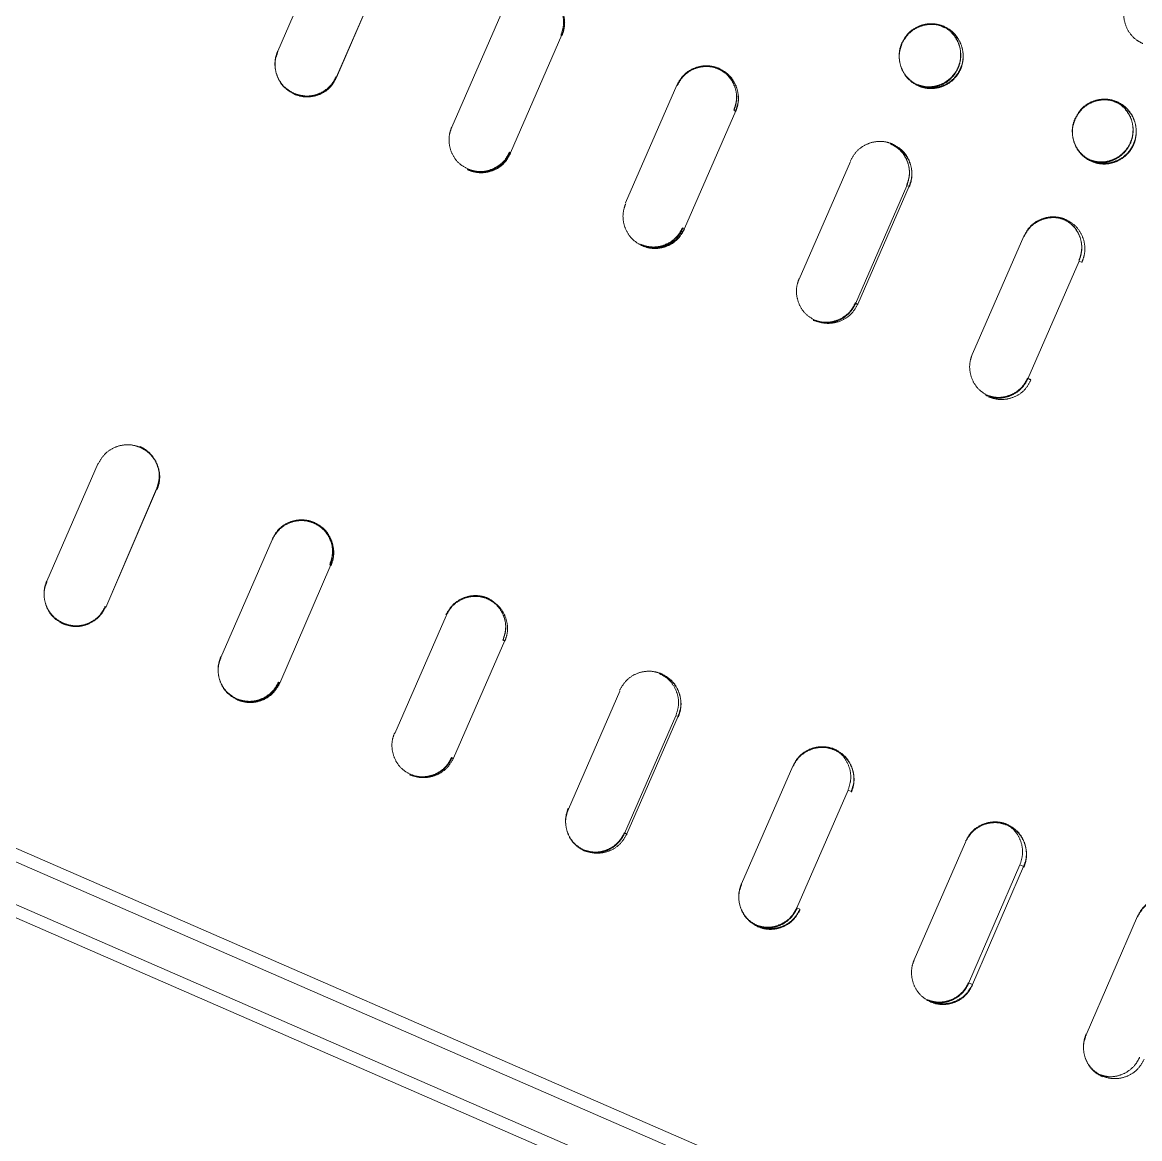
# Model space of a CAD drawing. Header units: millimetres. Extents: x -71377 to 516042, y -145869 to 441446.
# Drawn here: x 176932.5 to 177106.5, y 171258.5 to 171432.3 of the extents above; entities that cross this region are included whole.
import ezdxf

# ---------------------------------------------------------------- set-up
doc = ezdxf.new("R2010")
doc.units = ezdxf.units.MM
doc.header["$LTSCALE"] = 1000
doc.linetypes.add('IMPORT-DASHEDX2 _4_', pattern=[152.4, 101.6, -50.8])
for name, color, linetype, lineweight in [('05', 5, 'IMPORT-DASHEDX2 _4_', 5), ('06', 6, 'Continuous', 5), ('조경라인_dwg', 8, 'Continuous', 5)]:
    doc.layers.add(name, color=color, linetype=linetype, lineweight=lineweight)

# ---------------------------------------------------------------- blocks, each defined once
blk = doc.blocks.new('조경라인_dwg-6847807-지반층 배치도')
at = {"layer": '05'}
for p, q in [((176972.27, 171427.83), (176980.26, 171446.16)), ((176999.37, 171416.02), (177007.36, 171434.35)), ((177026.44, 171404.22), (177034.43, 171422.55)), ((177053.49, 171392.32), (177061.48, 171410.66)), ((177080.44, 171380.69), (177088.43, 171399.02)), ((176936.31, 171345.32), (176944.3, 171363.66)), ((176963.43, 171333.4), (176971.42, 171351.73)), ((176990.5, 171321.6), (176998.49, 171339.93)), ((177017.53, 171309.82), (177025.52, 171328.15)), ((177044.48, 171298.18), (177052.47, 171316.52)), ((177071.38, 171286.35), (177079.37, 171304.68)), ((177098.16, 171274.68), (177106.14, 171293.12))]:
    blk.add_line(p, q, dxfattribs=at)
at = {"layer": '05', "flags": 128}
for points in [[(176981.37, 171423.86), (176981.43, 171423.83), (176989.42, 171442.17), (176989.36, 171442.19), (176981.45, 171423.72)], [(177016.36, 171430.32), (177016.52, 171430.36), (177008.53, 171412.03), (177008.36, 171412.1), (177008.54, 171411.91)], [(177043.32, 171418.57), (177043.58, 171418.57), (177035.59, 171400.23), (177035.31, 171400.35)], [(176648.8, 171418.16), (177347.51, 171113.64), (177347.34, 171113.29), (177347.15, 171112.97), (177346.94, 171112.68), (177346.72, 171112.45), (177346.48, 171112.39), (177346.29, 171112.16), (177346.1, 171112.12), (177345.93, 171112.15)], [(176670.2, 171417.56), (177333.29, 171128.67), (177333.43, 171128.57), (177333.52, 171128.41), (177333.31, 171128.56), (177333.54, 171128.29), (177333.59, 171128.07), (177333.61, 171127.79), (177333.58, 171127.47)], [(177346.27, 171112.27), (177346.08, 171112.23), (177345.92, 171112.26), (176648.44, 171416.24)], [(177333.39, 171126.88), (177333.25, 171126.51), (176668.96, 171416.03)], [(177062.61, 171388.35), (177062.21, 171388.63), (177062.6, 171388.46), (177070.59, 171406.8), (177070.22, 171406.85), (177062.23, 171388.51)], [(177097.54, 171394.94), (177097.05, 171395.15), (177089.06, 171376.82)], [(177089.55, 171376.6), (177089.05, 171376.93), (177089.54, 171376.72)], [(176945.49, 171341.21), (176953.41, 171359.69), (176953.47, 171359.66), (176953.42, 171359.57), (176945.49, 171341.21), (176945.41, 171341.36), (176945.48, 171341.33)], [(176972.4, 171329.59), (176972.57, 171329.52), (176972.58, 171329.41), (176980.56, 171347.86), (176980.39, 171347.93), (176980.58, 171347.74)], [(177007.64, 171335.95), (177007.34, 171336.18), (177007.62, 171336.06), (176999.63, 171317.73), (176999.35, 171317.85), (176999.65, 171317.61)], [(177026.66, 171305.84), (177026.26, 171306.12), (177026.64, 171305.96), (177034.63, 171324.29), (177034.26, 171324.34), (177026.27, 171306.01)], [(177061.57, 171312.55), (177061.08, 171312.76), (177053.09, 171294.43), (177053.58, 171294.21)], [(177079.83, 171282.77), (177080.43, 171282.51), (177088.42, 171300.85), (177087.83, 171301.11), (177079.85, 171282.66)]]:
    blk.add_lwpolyline(points, dxfattribs=at)
at = {"layer": '05'}
for points, knots in [([(177016.36, 171430.32), (177016.54, 171430.86), (177016.89, 171431.93), (177016.7, 171433.65), (177015.99, 171435.19), (177014.94, 171436.3), (177014.11, 171436.73), (177013.78, 171436.9)], [0, 0, 0, 0, 0.214695, 0.429387, 0.64408, 0.858774, 1, 1, 1, 1]), ([(177013.93, 171436.94), (177014.43, 171436.66), (177015.41, 171436.11), (177016.44, 171434.73), (177016.97, 171433.11), (177016.96, 171431.58), (177016.64, 171430.71), (177016.52, 171430.36)], [0, 0, 0, 0, 0.214692, 0.429384, 0.644077, 0.858772, 1, 1, 1, 1]), ([(177013.95, 171436.83), (177014.44, 171436.55), (177015.43, 171436), (177016.46, 171434.61), (177016.99, 171433), (177016.97, 171431.47), (177016.66, 171430.59), (177016.53, 171430.25)], [0, 0, 0, 0, 0.214692, 0.429384, 0.644077, 0.858772, 1, 1, 1, 1]), ([(177104.42, 171435.57), (177104.25, 171435.04), (177103.9, 171433.96), (177104.09, 171432.25), (177104.79, 171430.71), (177105.83, 171429.6), (177106.65, 171429.18), (177106.98, 171429.01)], [0, 0, 0, 0, 0.214692, 0.429386, 0.644079, 0.858774, 1, 1, 1, 1]), ([(177069.45, 171429.11), (177069.73, 171429.6), (177070.28, 171430.59), (177071.66, 171431.62), (177073.27, 171432.15), (177074.98, 171432.12), (177076.58, 171431.52), (177077.88, 171430.43), (177078.75, 171428.96), (177079.09, 171427.29), (177078.91, 171425.98), (177078.65, 171425.29), (177078.58, 171425.13)], [0, 0, 0, 0, 0.0536881, 0.1073771, 0.1610654, 0.2147545, 0.268443, 0.3221312, 0.3758196, 0.4295083, 0.4831968, 0.5, 0.5, 0.5, 0.5]), ([(177069.47, 171428.99), (177069.74, 171429.49), (177070.29, 171430.47), (177071.68, 171431.5), (177073.29, 171432.04), (177075, 171432.01), (177076.59, 171431.41), (177077.9, 171430.31), (177078.77, 171428.85), (177079.11, 171427.17), (177078.92, 171425.87), (177078.66, 171425.17), (177078.59, 171425.01)], [0, 0, 0, 0, 0.0536881, 0.1073771, 0.1610654, 0.2147545, 0.268443, 0.3221312, 0.3758196, 0.4295083, 0.4831968, 0.5, 0.5, 0.5, 0.5]), ([(177075.61, 171431.81), (177075.79, 171431.75), (177076.5, 171431.51), (177077.49, 171430.57), (177078.37, 171429.14), (177078.7, 171427.45), (177078.47, 171425.76), (177077.69, 171424.24), (177076.45, 171423.06), (177074.9, 171422.36), (177073.2, 171422.19), (177072.15, 171422.54), (177071.64, 171422.71)], [0, 0, 0, 0, 0.036868, 0.144259, 0.251651, 0.359044, 0.466435, 0.573828, 0.68122, 0.788611, 0.896004, 1, 1, 1, 1]), ([(177075.62, 171431.69), (177075.81, 171431.63), (177076.52, 171431.4), (177077.51, 171430.46), (177078.39, 171429.02), (177078.72, 171427.34), (177078.49, 171425.65), (177077.71, 171424.12), (177076.47, 171422.94), (177074.91, 171422.25), (177073.22, 171422.07), (177072.17, 171422.42), (177071.65, 171422.6)], [0, 0, 0, 0, 0.036868, 0.144259, 0.251651, 0.359044, 0.466435, 0.573828, 0.68122, 0.788611, 0.896004, 1, 1, 1, 1]), ([(177078.58, 171425.13), (177078.42, 171424.77), (177077.94, 171423.95), (177076.83, 171422.89), (177075.28, 171422.19), (177073.58, 171422.04), (177071.93, 171422.47), (177070.51, 171423.42), (177069.49, 171424.79), (177068.99, 171426.41), (177069.02, 171427.92), (177069.33, 171428.78), (177069.45, 171429.11)], [0.5, 0.5, 0.5, 0.5, 0.5368856, 0.5905739, 0.6442619, 0.697951, 0.75164, 0.8053281, 0.8590164, 0.9127045, 0.9663941, 1, 1, 1, 1]), ([(177078.59, 171425.01), (177078.44, 171424.66), (177077.96, 171423.83), (177076.85, 171422.78), (177075.29, 171422.08), (177073.6, 171421.93), (177071.95, 171422.35), (177070.53, 171423.3), (177069.51, 171424.67), (177069.01, 171426.3), (177069.04, 171427.8), (177069.35, 171428.66), (177069.47, 171428.99)], [0.5, 0.5, 0.5, 0.5, 0.5368856, 0.5905739, 0.6442619, 0.697951, 0.75164, 0.8053281, 0.8590164, 0.9127045, 0.9663941, 1, 1, 1, 1]), ([(176974.85, 171421.25), (176974.36, 171421.52), (176973.37, 171422.07), (176972.34, 171423.46), (176971.81, 171425.08), (176971.83, 171426.61), (176972.14, 171427.48), (176972.27, 171427.83)], [0, 0, 0, 0, 0.214693, 0.429383, 0.644078, 0.858772, 1, 1, 1, 1]), ([(176974.87, 171421.13), (176974.38, 171421.41), (176973.39, 171421.96), (176972.36, 171423.35), (176971.83, 171424.96), (176971.84, 171426.49), (176972.16, 171427.37), (176972.28, 171427.71)], [0, 0, 0, 0, 0.214693, 0.429383, 0.644078, 0.858772, 1, 1, 1, 1]), ([(177034.43, 171422.55), (177034.71, 171423.05), (177035.26, 171424.03), (177036.64, 171425.06), (177038.26, 171425.59), (177039.78, 171425.58), (177040.66, 171425.27), (177041, 171425.14)], [0, 0, 0, 0, 0.214695, 0.429386, 0.64408, 0.858774, 1, 1, 1, 1]), ([(177034.45, 171422.44), (177034.72, 171422.93), (177035.27, 171423.92), (177036.66, 171424.95), (177038.27, 171425.48), (177039.8, 171425.47), (177040.67, 171425.15), (177041.02, 171425.03)], [0, 0, 0, 0, 0.214695, 0.429386, 0.64408, 0.858774, 1, 1, 1, 1]), ([(176974.79, 171421.27), (176975.33, 171421.1), (176976.4, 171420.75), (176978.12, 171420.94), (176979.67, 171421.66), (176980.78, 171422.7), (176981.2, 171423.53), (176981.37, 171423.86)], [0, 0, 0, 0, 0.214693, 0.429384, 0.644078, 0.858772, 1, 1, 1, 1]), ([(176974.81, 171421.16), (176975.35, 171420.99), (176976.42, 171420.64), (176978.14, 171420.83), (176979.68, 171421.54), (176980.79, 171422.59), (176981.22, 171423.42), (176981.39, 171423.75)], [0, 0, 0, 0, 0.214693, 0.429384, 0.644078, 0.858772, 1, 1, 1, 1]), ([(176981.45, 171423.72), (176981.17, 171423.23), (176980.62, 171422.24), (176979.24, 171421.21), (176977.62, 171420.68), (176976.09, 171420.69), (176975.22, 171421.01), (176974.87, 171421.13)], [0, 0, 0, 0, 0.214691, 0.429386, 0.644077, 0.858771, 1, 1, 1, 1]), ([(177043.3, 171418.69), (177043.48, 171419.22), (177043.82, 171420.3), (177043.63, 171422.02), (177042.93, 171423.56), (177041.88, 171424.67), (177041.05, 171425.09), (177040.73, 171425.26)], [0, 0, 0, 0, 0.214694, 0.429386, 0.64408, 0.858772, 1, 1, 1, 1]), ([(177043.32, 171418.57), (177043.49, 171419.11), (177043.84, 171420.18), (177043.65, 171421.9), (177042.94, 171423.44), (177041.9, 171424.55), (177041.07, 171424.98), (177040.74, 171425.15)], [0, 0, 0, 0, 0.214694, 0.429386, 0.64408, 0.858772, 1, 1, 1, 1]), ([(177041, 171425.14), (177041.49, 171424.87), (177042.48, 171424.32), (177043.5, 171422.93), (177044.03, 171421.32), (177044.02, 171419.79), (177043.7, 171418.91), (177043.58, 171418.57)], [0, 0, 0, 0, 0.214691, 0.429385, 0.644077, 0.858772, 1, 1, 1, 1]), ([(177041.02, 171425.03), (177041.51, 171424.75), (177042.5, 171424.2), (177043.52, 171422.82), (177044.05, 171421.2), (177044.03, 171419.68), (177043.72, 171418.8), (177043.59, 171418.45)], [0, 0, 0, 0, 0.214691, 0.429385, 0.644077, 0.858772, 1, 1, 1, 1]), ([(177096.42, 171417.35), (177096.69, 171417.85), (177097.24, 171418.84), (177098.62, 171419.87), (177100.23, 171420.4), (177101.94, 171420.37), (177103.53, 171419.78), (177104.83, 171418.68), (177105.7, 171417.22), (177106.03, 171415.55), (177105.85, 171414.24), (177105.59, 171413.55), (177105.52, 171413.39)], [0, 0, 0, 0, 0.0536882, 0.1073772, 0.1610656, 0.2147547, 0.2684431, 0.3221316, 0.3758198, 0.4295084, 0.4831969, 0.5, 0.5, 0.5, 0.5]), ([(177096.43, 171417.24), (177096.71, 171417.73), (177097.26, 171418.72), (177098.64, 171419.75), (177100.25, 171420.29), (177101.95, 171420.26), (177103.54, 171419.66), (177104.85, 171418.57), (177105.71, 171417.1), (177106.05, 171415.43), (177105.87, 171414.13), (177105.61, 171413.43), (177105.53, 171413.27)], [0, 0, 0, 0, 0.0536882, 0.1073772, 0.1610656, 0.2147547, 0.2684431, 0.3221316, 0.3758198, 0.4295084, 0.4831969, 0.5, 0.5, 0.5, 0.5]), ([(177102.45, 171420.11), (177102.63, 171420.05), (177103.35, 171419.81), (177104.33, 171418.88), (177105.21, 171417.44), (177105.54, 171415.76), (177105.3, 171414.07), (177104.52, 171412.54), (177103.28, 171411.36), (177101.74, 171410.67), (177100.04, 171410.49), (177099, 171410.84), (177098.48, 171411.01)], [0, 0, 0, 0, 0.036868, 0.144259, 0.251651, 0.359043, 0.466436, 0.573828, 0.68122, 0.788611, 0.896004, 1, 1, 1, 1]), ([(177102.47, 171419.99), (177102.65, 171419.93), (177103.36, 171419.7), (177104.35, 171418.76), (177105.23, 171417.32), (177105.56, 171415.64), (177105.32, 171413.95), (177104.54, 171412.43), (177103.3, 171411.25), (177101.75, 171410.55), (177100.06, 171410.37), (177099.01, 171410.72), (177098.5, 171410.9)], [0, 0, 0, 0, 0.036868, 0.144259, 0.251651, 0.359043, 0.466436, 0.573828, 0.68122, 0.788611, 0.896004, 1, 1, 1, 1]), ([(177105.52, 171413.39), (177105.36, 171413.03), (177104.88, 171412.21), (177103.78, 171411.15), (177102.22, 171410.45), (177100.53, 171410.3), (177098.88, 171410.72), (177097.47, 171411.67), (177096.46, 171413.04), (177095.95, 171414.66), (177095.98, 171416.17), (177096.3, 171417.02), (177096.42, 171417.35)], [0.5, 0.5, 0.5, 0.5, 0.5368857, 0.5905739, 0.6442622, 0.6979512, 0.7516397, 0.8053281, 0.8590166, 0.9127045, 0.966394, 1, 1, 1, 1]), ([(177105.53, 171413.27), (177105.38, 171412.92), (177104.9, 171412.09), (177103.79, 171411.04), (177102.24, 171410.33), (177100.55, 171410.18), (177098.9, 171410.61), (177097.49, 171411.55), (177096.47, 171412.92), (177095.97, 171414.55), (177096, 171416.05), (177096.31, 171416.91), (177096.43, 171417.24)], [0.5, 0.5, 0.5, 0.5, 0.5368857, 0.5905739, 0.6442622, 0.6979512, 0.7516397, 0.8053281, 0.8590166, 0.9127045, 0.966394, 1, 1, 1, 1]), ([(177001.95, 171409.44), (177001.46, 171409.71), (177000.47, 171410.26), (176999.44, 171411.65), (176998.91, 171413.27), (176998.93, 171414.79), (176999.24, 171415.67), (176999.37, 171416.02)], [0, 0, 0, 0, 0.214692, 0.429384, 0.644077, 0.858772, 1, 1, 1, 1]), ([(177061.46, 171410.77), (177061.73, 171411.27), (177062.29, 171412.25), (177063.67, 171413.28), (177065.28, 171413.82), (177066.8, 171413.81), (177067.68, 171413.49), (177068.02, 171413.37)], [0, 0, 0, 0, 0.214695, 0.429385, 0.64408, 0.858773, 1, 1, 1, 1]), ([(177070.2, 171406.96), (177070.38, 171407.5), (177070.73, 171408.57), (177070.54, 171410.29), (177069.83, 171411.83), (177068.79, 171412.94), (177067.97, 171413.37), (177067.64, 171413.53)], [0, 0, 0, 0, 0.214695, 0.429386, 0.64408, 0.858773, 1, 1, 1, 1]), ([(177070.22, 171406.85), (177070.39, 171407.38), (177070.74, 171408.46), (177070.55, 171410.18), (177069.85, 171411.72), (177068.81, 171412.83), (177067.98, 171413.25), (177067.66, 171413.42)], [0, 0, 0, 0, 0.214695, 0.429386, 0.64408, 0.858773, 1, 1, 1, 1]), ([(177068.02, 171413.37), (177068.51, 171413.09), (177069.5, 171412.54), (177070.52, 171411.16), (177071.04, 171409.55), (177071.03, 171408.02), (177070.71, 171407.14), (177070.59, 171406.8)], [0, 0, 0, 0, 0.214693, 0.429384, 0.644077, 0.858772, 1, 1, 1, 1]), ([(177068.04, 171413.25), (177068.53, 171412.98), (177069.51, 171412.43), (177070.53, 171411.04), (177071.06, 171409.43), (177071.04, 171407.9), (177070.73, 171407.03), (177070.6, 171406.68)], [0, 0, 0, 0, 0.214693, 0.429384, 0.644077, 0.858772, 1, 1, 1, 1]), ([(177001.78, 171409.51), (177002.32, 171409.34), (177003.39, 171408.99), (177005.11, 171409.18), (177006.65, 171409.89), (177007.76, 171410.94), (177008.19, 171411.77), (177008.36, 171412.1)], [0, 0, 0, 0, 0.214691, 0.429384, 0.644077, 0.858772, 1, 1, 1, 1]), ([(177001.8, 171409.4), (177002.33, 171409.22), (177003.41, 171408.88), (177005.12, 171409.07), (177006.67, 171409.78), (177007.78, 171410.83), (177008.2, 171411.66), (177008.37, 171411.98)], [0, 0, 0, 0, 0.214691, 0.429384, 0.644077, 0.858772, 1, 1, 1, 1]), ([(177008.53, 171412.03), (177008.25, 171411.53), (177007.7, 171410.55), (177006.31, 171409.52), (177004.7, 171408.99), (177003.17, 171409), (177002.3, 171409.31), (177001.95, 171409.44)], [0, 0, 0, 0, 0.214691, 0.429386, 0.644079, 0.858774, 1, 1, 1, 1]), ([(177008.54, 171411.91), (177008.27, 171411.42), (177007.72, 171410.43), (177006.33, 171409.4), (177004.72, 171408.87), (177003.19, 171408.88), (177002.31, 171409.2), (177001.97, 171409.32)], [0, 0, 0, 0, 0.214691, 0.429386, 0.644079, 0.858774, 1, 1, 1, 1]), ([(177029.03, 171397.53), (177028.54, 171397.8), (177027.56, 171398.35), (177026.53, 171399.74), (177026, 171401.35), (177026.02, 171402.88), (177026.33, 171403.76), (177026.46, 171404.1)], [0, 0, 0, 0, 0.214693, 0.429385, 0.644077, 0.858772, 1, 1, 1, 1]), ([(177088.43, 171399.02), (177088.7, 171399.51), (177089.25, 171400.5), (177090.63, 171401.53), (177092.24, 171402.07), (177093.76, 171402.06), (177094.63, 171401.74), (177094.98, 171401.62)], [0, 0, 0, 0, 0.214695, 0.429386, 0.64408, 0.858774, 1, 1, 1, 1]), ([(177088.44, 171398.91), (177088.72, 171399.4), (177089.27, 171400.39), (177090.65, 171401.42), (177092.26, 171401.95), (177093.78, 171401.94), (177094.65, 171401.63), (177094.99, 171401.51)], [0, 0, 0, 0, 0.214695, 0.429386, 0.64408, 0.858774, 1, 1, 1, 1]), ([(177097.04, 171395.27), (177097.21, 171395.8), (177097.56, 171396.88), (177097.37, 171398.59), (177096.67, 171400.13), (177095.63, 171401.24), (177094.81, 171401.67), (177094.48, 171401.83)], [0, 0, 0, 0, 0.214695, 0.429386, 0.644081, 0.858773, 1, 1, 1, 1]), ([(177097.05, 171395.15), (177097.23, 171395.69), (177097.58, 171396.76), (177097.39, 171398.48), (177096.69, 171400.02), (177095.65, 171401.13), (177094.83, 171401.55), (177094.5, 171401.72)], [0, 0, 0, 0, 0.214695, 0.429386, 0.644081, 0.858773, 1, 1, 1, 1]), ([(177094.98, 171401.62), (177095.47, 171401.35), (177096.44, 171400.8), (177097.46, 171399.41), (177097.99, 171397.8), (177097.97, 171396.28), (177097.65, 171395.4), (177097.53, 171395.05)], [0, 0, 0, 0, 0.214692, 0.429385, 0.644078, 0.858772, 1, 1, 1, 1]), ([(177028.74, 171397.76), (177029.28, 171397.59), (177030.35, 171397.24), (177032.06, 171397.43), (177033.6, 171398.15), (177034.71, 171399.2), (177035.14, 171400.02), (177035.31, 171400.35)], [0, 0, 0, 0, 0.214692, 0.429384, 0.644077, 0.858772, 1, 1, 1, 1]), ([(177028.76, 171397.65), (177029.29, 171397.47), (177030.37, 171397.13), (177032.08, 171397.32), (177033.62, 171398.03), (177034.73, 171399.08), (177035.16, 171399.91), (177035.33, 171400.24)], [0, 0, 0, 0, 0.214692, 0.429384, 0.644077, 0.858772, 1, 1, 1, 1]), ([(177035.59, 171400.23), (177035.31, 171399.74), (177034.76, 171398.75), (177033.37, 171397.72), (177031.76, 171397.19), (177030.24, 171397.2), (177029.36, 171397.52), (177029.02, 171397.64)], [0, 0, 0, 0, 0.214692, 0.429386, 0.644078, 0.858774, 1, 1, 1, 1]), ([(177035.6, 171400.12), (177035.33, 171399.62), (177034.78, 171398.64), (177033.39, 171397.61), (177031.78, 171397.08), (177030.25, 171397.09), (177029.38, 171397.4), (177029.03, 171397.53)], [0, 0, 0, 0, 0.214692, 0.429386, 0.644078, 0.858774, 1, 1, 1, 1]), ([(177056.04, 171385.87), (177055.55, 171386.14), (177054.56, 171386.69), (177053.54, 171388.08), (177053.01, 171389.69), (177053.03, 171391.22), (177053.34, 171392.09), (177053.47, 171392.44)], [0, 0, 0, 0, 0.214692, 0.429384, 0.644077, 0.858772, 1, 1, 1, 1]), ([(177055.65, 171386.03), (177056.19, 171385.86), (177057.26, 171385.51), (177058.97, 171385.71), (177060.51, 171386.42), (177061.62, 171387.47), (177062.04, 171388.3), (177062.21, 171388.63)], [0, 0, 0, 0, 0.214692, 0.429384, 0.644077, 0.858772, 1, 1, 1, 1]), ([(177055.67, 171385.92), (177056.2, 171385.75), (177057.27, 171385.4), (177058.99, 171385.59), (177060.52, 171386.31), (177061.63, 171387.36), (177062.06, 171388.18), (177062.23, 171388.51)], [0, 0, 0, 0, 0.214692, 0.429384, 0.644077, 0.858772, 1, 1, 1, 1]), ([(177062.6, 171388.46), (177062.32, 171387.97), (177061.77, 171386.98), (177060.39, 171385.95), (177058.78, 171385.42), (177057.25, 171385.43), (177056.38, 171385.74), (177056.04, 171385.87)], [0, 0, 0, 0, 0.214691, 0.429387, 0.644078, 0.858774, 1, 1, 1, 1]), ([(177082.99, 171374.12), (177082.5, 171374.39), (177081.52, 171374.94), (177080.5, 171376.32), (177079.98, 171377.94), (177079.99, 171379.46), (177080.31, 171380.34), (177080.44, 171380.69)], [0, 0, 0, 0, 0.214691, 0.429383, 0.644077, 0.858772, 1, 1, 1, 1]), ([(177082.5, 171374.33), (177083.03, 171374.16), (177084.1, 171373.82), (177085.81, 171374.01), (177087.34, 171374.73), (177088.45, 171375.78), (177088.88, 171376.61), (177089.05, 171376.93)], [0, 0, 0, 0, 0.214692, 0.429384, 0.644077, 0.858772, 1, 1, 1, 1]), ([(177082.52, 171374.22), (177083.05, 171374.05), (177084.12, 171373.7), (177085.82, 171373.9), (177087.36, 171374.61), (177088.47, 171375.66), (177088.89, 171376.49), (177089.06, 171376.82)], [0, 0, 0, 0, 0.214692, 0.429384, 0.644077, 0.858772, 1, 1, 1, 1]), ([(177089.55, 171376.6), (177089.28, 171376.11), (177088.73, 171375.12), (177087.35, 171374.09), (177085.74, 171373.56), (177084.22, 171373.57), (177083.35, 171373.88), (177083.01, 171374)], [0, 0, 0, 0, 0.214692, 0.429386, 0.644077, 0.858773, 1, 1, 1, 1]), ([(176944.32, 171363.54), (176944.59, 171364.04), (176945.14, 171365.02), (176946.53, 171366.05), (176948.15, 171366.58), (176949.67, 171366.57), (176950.55, 171366.25), (176950.9, 171366.13)], [0, 0, 0, 0, 0.214696, 0.429386, 0.64408, 0.858773, 1, 1, 1, 1]), ([(176953.41, 171359.69), (176953.58, 171360.23), (176953.93, 171361.3), (176953.74, 171363.02), (176953.02, 171364.56), (176951.98, 171365.67), (176951.15, 171366.1), (176950.82, 171366.27)], [0, 0, 0, 0, 0.214695, 0.429388, 0.64408, 0.858775, 1, 1, 1, 1]), ([(176953.42, 171359.57), (176953.6, 171360.11), (176953.94, 171361.19), (176953.75, 171362.91), (176953.04, 171364.45), (176951.99, 171365.56), (176951.17, 171365.99), (176950.84, 171366.16)], [0, 0, 0, 0, 0.214695, 0.429388, 0.64408, 0.858775, 1, 1, 1, 1]), ([(176950.9, 171366.13), (176951.39, 171365.85), (176952.38, 171365.3), (176953.41, 171363.92), (176953.94, 171362.3), (176953.92, 171360.77), (176953.61, 171359.9), (176953.48, 171359.55)], [0, 0, 0, 0, 0.214692, 0.429382, 0.644075, 0.858772, 1, 1, 1, 1]), ([(176971.4, 171351.85), (176971.67, 171352.34), (176972.22, 171353.33), (176973.61, 171354.36), (176975.23, 171354.89), (176976.75, 171354.87), (176977.63, 171354.56), (176977.98, 171354.44)], [0, 0, 0, 0, 0.214695, 0.429386, 0.644079, 0.858774, 1, 1, 1, 1]), ([(176971.42, 171351.73), (176971.69, 171352.23), (176972.24, 171353.21), (176973.63, 171354.24), (176975.24, 171354.77), (176976.77, 171354.76), (176977.65, 171354.45), (176977.99, 171354.32)], [0, 0, 0, 0, 0.214695, 0.429386, 0.644079, 0.858774, 1, 1, 1, 1]), ([(176980.39, 171347.93), (176980.56, 171348.47), (176980.91, 171349.54), (176980.72, 171351.26), (176980.01, 171352.8), (176978.96, 171353.91), (176978.14, 171354.34), (176977.81, 171354.51)], [0, 0, 0, 0, 0.214695, 0.429387, 0.644079, 0.858774, 1, 1, 1, 1]), ([(176980.41, 171347.81), (176980.58, 171348.35), (176980.93, 171349.43), (176980.74, 171351.14), (176980.03, 171352.69), (176978.98, 171353.8), (176978.15, 171354.22), (176977.83, 171354.39)], [0, 0, 0, 0, 0.214695, 0.429387, 0.644079, 0.858774, 1, 1, 1, 1]), ([(176977.98, 171354.44), (176978.47, 171354.16), (176979.46, 171353.61), (176980.48, 171352.22), (176981.01, 171350.61), (176981, 171349.08), (176980.68, 171348.2), (176980.56, 171347.86)], [0, 0, 0, 0, 0.21469, 0.429382, 0.644074, 0.858772, 1, 1, 1, 1]), ([(176977.99, 171354.32), (176978.49, 171354.05), (176979.47, 171353.5), (176980.5, 171352.11), (176981.03, 171350.49), (176981.02, 171348.96), (176980.7, 171348.09), (176980.58, 171347.74)], [0, 0, 0, 0, 0.21469, 0.429382, 0.644074, 0.858772, 1, 1, 1, 1]), ([(176938.89, 171338.74), (176938.4, 171339.02), (176937.42, 171339.57), (176936.39, 171340.96), (176935.86, 171342.57), (176935.87, 171344.1), (176936.18, 171344.98), (176936.31, 171345.32)], [0, 0, 0, 0, 0.214694, 0.429385, 0.644081, 0.858771, 1, 1, 1, 1]), ([(176938.91, 171338.63), (176938.42, 171338.9), (176937.43, 171339.45), (176936.4, 171340.84), (176935.87, 171342.46), (176935.89, 171343.99), (176936.2, 171344.86), (176936.33, 171345.21)], [0, 0, 0, 0, 0.214694, 0.429385, 0.644081, 0.858771, 1, 1, 1, 1]), ([(176998.47, 171340.05), (176998.75, 171340.54), (176999.3, 171341.53), (177000.69, 171342.56), (177002.3, 171343.09), (177003.82, 171343.08), (177004.7, 171342.76), (177005.04, 171342.64)], [0, 0, 0, 0, 0.214695, 0.429386, 0.644078, 0.858774, 1, 1, 1, 1]), ([(176998.49, 171339.93), (176998.76, 171340.43), (176999.32, 171341.41), (177000.7, 171342.44), (177002.31, 171342.97), (177003.84, 171342.96), (177004.71, 171342.65), (177005.06, 171342.52)], [0, 0, 0, 0, 0.214695, 0.429386, 0.644078, 0.858774, 1, 1, 1, 1]), ([(177007.34, 171336.18), (177007.52, 171336.72), (177007.87, 171337.79), (177007.68, 171339.51), (177006.97, 171341.05), (177005.92, 171342.16), (177005.1, 171342.59), (177004.77, 171342.76)], [0, 0, 0, 0, 0.214695, 0.429387, 0.644078, 0.858772, 1, 1, 1, 1]), ([(177007.36, 171336.07), (177007.53, 171336.6), (177007.88, 171337.68), (177007.69, 171339.4), (177006.98, 171340.94), (177005.94, 171342.05), (177005.11, 171342.47), (177004.79, 171342.64)], [0, 0, 0, 0, 0.214695, 0.429387, 0.644078, 0.858772, 1, 1, 1, 1]), ([(177005.06, 171342.52), (177005.55, 171342.25), (177006.54, 171341.7), (177007.56, 171340.31), (177008.09, 171338.7), (177008.08, 171337.17), (177007.76, 171336.29), (177007.64, 171335.95)], [0, 0, 0, 0, 0.21469, 0.429383, 0.644074, 0.858772, 1, 1, 1, 1]), ([(176938.83, 171338.77), (176939.37, 171338.6), (176940.45, 171338.25), (176942.16, 171338.44), (176943.71, 171339.15), (176944.82, 171340.2), (176945.25, 171341.03), (176945.41, 171341.36)], [0, 0, 0, 0, 0.214695, 0.429386, 0.64408, 0.858771, 1, 1, 1, 1]), ([(176938.85, 171338.65), (176939.39, 171338.48), (176940.46, 171338.13), (176942.18, 171338.32), (176943.72, 171339.04), (176944.84, 171340.09), (176945.26, 171340.91), (176945.43, 171341.24)], [0, 0, 0, 0, 0.214695, 0.429386, 0.64408, 0.858771, 1, 1, 1, 1]), ([(176945.48, 171341.33), (176945.2, 171340.84), (176944.65, 171339.85), (176943.26, 171338.82), (176941.65, 171338.29), (176940.12, 171338.3), (176939.24, 171338.62), (176938.89, 171338.74)], [0, 0, 0, 0, 0.214695, 0.429386, 0.644077, 0.858771, 1, 1, 1, 1]), ([(176965.99, 171326.93), (176965.5, 171327.21), (176964.51, 171327.76), (176963.48, 171329.15), (176962.96, 171330.76), (176962.97, 171332.29), (176963.28, 171333.17), (176963.41, 171333.51)], [0, 0, 0, 0, 0.214693, 0.429386, 0.64408, 0.858771, 1, 1, 1, 1]), ([(176966.01, 171326.82), (176965.52, 171327.09), (176964.53, 171327.64), (176963.5, 171329.03), (176962.97, 171330.65), (176962.99, 171332.17), (176963.3, 171333.05), (176963.43, 171333.4)], [0, 0, 0, 0, 0.214693, 0.429386, 0.64408, 0.858771, 1, 1, 1, 1]), ([(177025.5, 171328.27), (177025.78, 171328.76), (177026.33, 171329.75), (177027.71, 171330.78), (177029.32, 171331.31), (177030.85, 171331.3), (177031.72, 171330.99), (177032.06, 171330.86)], [0, 0, 0, 0, 0.214695, 0.429386, 0.644078, 0.858773, 1, 1, 1, 1]), ([(177034.26, 171324.34), (177034.44, 171324.88), (177034.78, 171325.95), (177034.6, 171327.67), (177033.89, 171329.21), (177032.85, 171330.32), (177032.02, 171330.75), (177031.7, 171330.91)], [0, 0, 0, 0, 0.214696, 0.429387, 0.644078, 0.858774, 1, 1, 1, 1]), ([(177032.06, 171330.86), (177032.56, 171330.59), (177033.54, 171330.04), (177034.56, 171328.65), (177035.09, 171327.04), (177035.07, 171325.51), (177034.75, 171324.64), (177034.63, 171324.29)], [0, 0, 0, 0, 0.214691, 0.429382, 0.644074, 0.858772, 1, 1, 1, 1]), ([(177032.08, 171330.75), (177032.57, 171330.47), (177033.55, 171329.92), (177034.58, 171328.54), (177035.1, 171326.93), (177035.09, 171325.4), (177034.77, 171324.52), (177034.65, 171324.18)], [0, 0, 0, 0, 0.214691, 0.429382, 0.644074, 0.858772, 1, 1, 1, 1]), ([(176965.82, 171327.01), (176966.36, 171326.83), (176967.43, 171326.49), (176969.15, 171326.68), (176970.69, 171327.39), (176971.8, 171328.44), (176972.23, 171329.27), (176972.4, 171329.59)], [0, 0, 0, 0, 0.214692, 0.429386, 0.644079, 0.858771, 1, 1, 1, 1]), ([(176965.84, 171326.89), (176966.38, 171326.72), (176967.45, 171326.37), (176969.17, 171326.56), (176970.71, 171327.27), (176971.82, 171328.32), (176972.25, 171329.15), (176972.42, 171329.48)], [0, 0, 0, 0, 0.214692, 0.429386, 0.644079, 0.858771, 1, 1, 1, 1]), ([(176972.57, 171329.52), (176972.29, 171329.03), (176971.74, 171328.04), (176970.35, 171327.01), (176968.74, 171326.48), (176967.21, 171326.49), (176966.34, 171326.81), (176965.99, 171326.93)], [0, 0, 0, 0, 0.214695, 0.429386, 0.644079, 0.858774, 1, 1, 1, 1]), ([(176972.58, 171329.41), (176972.31, 171328.91), (176971.76, 171327.93), (176970.37, 171326.9), (176968.76, 171326.37), (176967.23, 171326.38), (176966.36, 171326.69), (176966.01, 171326.82)], [0, 0, 0, 0, 0.214695, 0.429386, 0.644079, 0.858774, 1, 1, 1, 1]), ([(176993.06, 171315.14), (176992.57, 171315.41), (176991.58, 171315.96), (176990.56, 171317.35), (176990.03, 171318.96), (176990.04, 171320.49), (176990.36, 171321.37), (176990.48, 171321.71)], [0, 0, 0, 0, 0.214694, 0.429387, 0.64408, 0.858771, 1, 1, 1, 1]), ([(177052.47, 171316.52), (177052.74, 171317.01), (177053.29, 171318), (177054.68, 171319.03), (177056.28, 171319.56), (177057.8, 171319.55), (177058.67, 171319.24), (177059.02, 171319.12)], [0, 0, 0, 0, 0.214695, 0.429386, 0.644079, 0.858774, 1, 1, 1, 1]), ([(177052.49, 171316.4), (177052.76, 171316.89), (177053.31, 171317.88), (177054.69, 171318.91), (177056.3, 171319.45), (177057.82, 171319.44), (177058.69, 171319.12), (177059.04, 171319)], [0, 0, 0, 0, 0.214695, 0.429386, 0.644079, 0.858774, 1, 1, 1, 1]), ([(177061.08, 171312.76), (177061.25, 171313.3), (177061.6, 171314.37), (177061.42, 171316.09), (177060.71, 171317.63), (177059.67, 171318.74), (177058.85, 171319.16), (177058.53, 171319.33)], [0, 0, 0, 0, 0.214695, 0.429386, 0.644079, 0.858773, 1, 1, 1, 1]), ([(176992.78, 171315.26), (176993.32, 171315.08), (176994.39, 171314.74), (176996.11, 171314.93), (176997.65, 171315.64), (176998.76, 171316.69), (176999.18, 171317.52), (176999.35, 171317.85)], [0, 0, 0, 0, 0.214694, 0.429386, 0.64408, 0.858772, 1, 1, 1, 1]), ([(176992.8, 171315.14), (176993.34, 171314.97), (176994.41, 171314.62), (176996.12, 171314.82), (176997.66, 171315.53), (176998.77, 171316.58), (176999.2, 171317.4), (176999.37, 171317.73)], [0, 0, 0, 0, 0.214694, 0.429386, 0.64408, 0.858772, 1, 1, 1, 1]), ([(176999.63, 171317.73), (176999.35, 171317.23), (176998.8, 171316.25), (176997.42, 171315.22), (176995.8, 171314.69), (176994.28, 171314.7), (176993.41, 171315.01), (176993.06, 171315.14)], [0, 0, 0, 0, 0.214695, 0.429387, 0.644078, 0.858774, 1, 1, 1, 1]), ([(177059.02, 171319.12), (177059.51, 171318.84), (177060.49, 171318.29), (177061.51, 171316.91), (177062.03, 171315.3), (177062.01, 171313.77), (177061.7, 171312.9), (177061.57, 171312.55)], [0, 0, 0, 0, 0.21469, 0.429383, 0.644075, 0.858772, 1, 1, 1, 1]), ([(177059.04, 171319), (177059.52, 171318.73), (177060.5, 171318.18), (177061.52, 171316.8), (177062.04, 171315.18), (177062.03, 171313.66), (177061.71, 171312.78), (177061.59, 171312.43)], [0, 0, 0, 0, 0.21469, 0.429383, 0.644075, 0.858772, 1, 1, 1, 1]), ([(177020.08, 171303.36), (177019.59, 171303.64), (177018.61, 171304.18), (177017.58, 171305.57), (177017.06, 171307.18), (177017.07, 171308.71), (177017.39, 171309.59), (177017.51, 171309.93)], [0, 0, 0, 0, 0.214693, 0.429386, 0.64408, 0.858771, 1, 1, 1, 1]), ([(177020.1, 171303.25), (177019.6, 171303.52), (177018.62, 171304.07), (177017.6, 171305.46), (177017.07, 171307.07), (177017.09, 171308.6), (177017.4, 171309.47), (177017.53, 171309.82)], [0, 0, 0, 0, 0.214693, 0.429386, 0.64408, 0.858771, 1, 1, 1, 1]), ([(177079.35, 171304.8), (177079.63, 171305.29), (177080.18, 171306.28), (177081.56, 171307.31), (177083.16, 171307.85), (177084.68, 171307.84), (177085.54, 171307.53), (177085.89, 171307.4)], [0, 0, 0, 0, 0.214695, 0.429386, 0.644078, 0.858772, 1, 1, 1, 1]), ([(177079.37, 171304.68), (177079.65, 171305.18), (177080.19, 171306.16), (177081.58, 171307.2), (177083.18, 171307.73), (177084.69, 171307.72), (177085.56, 171307.41), (177085.9, 171307.29)], [0, 0, 0, 0, 0.214695, 0.429386, 0.644078, 0.858772, 1, 1, 1, 1]), ([(177087.83, 171301.11), (177088, 171301.64), (177088.35, 171302.72), (177088.17, 171304.43), (177087.47, 171305.97), (177086.43, 171307.07), (177085.61, 171307.5), (177085.29, 171307.67)], [0, 0, 0, 0, 0.214695, 0.429386, 0.644078, 0.858773, 1, 1, 1, 1]), ([(177085.89, 171307.4), (177086.38, 171307.13), (177087.35, 171306.59), (177088.37, 171305.2), (177088.88, 171303.59), (177088.86, 171302.07), (177088.55, 171301.19), (177088.42, 171300.85)], [0, 0, 0, 0, 0.214691, 0.429382, 0.644074, 0.858772, 1, 1, 1, 1]), ([(177085.9, 171307.29), (177086.39, 171307.02), (177087.37, 171306.47), (177088.38, 171305.09), (177088.9, 171303.48), (177088.88, 171301.95), (177088.57, 171301.08), (177088.44, 171300.73)], [0, 0, 0, 0, 0.214691, 0.429382, 0.644074, 0.858772, 1, 1, 1, 1]), ([(177019.69, 171303.53), (177020.23, 171303.36), (177021.3, 171303.01), (177023.01, 171303.2), (177024.55, 171303.92), (177025.66, 171304.97), (177026.09, 171305.8), (177026.26, 171306.12)], [0, 0, 0, 0, 0.214694, 0.429386, 0.644079, 0.858771, 1, 1, 1, 1]), ([(177019.71, 171303.41), (177020.25, 171303.24), (177021.32, 171302.89), (177023.03, 171303.09), (177024.57, 171303.8), (177025.68, 171304.85), (177026.1, 171305.68), (177026.27, 171306.01)], [0, 0, 0, 0, 0.214694, 0.429386, 0.644079, 0.858771, 1, 1, 1, 1]), ([(177026.64, 171305.96), (177026.36, 171305.46), (177025.81, 171304.48), (177024.43, 171303.45), (177022.82, 171302.91), (177021.3, 171302.92), (177020.42, 171303.24), (177020.08, 171303.36)], [0, 0, 0, 0, 0.214695, 0.429387, 0.644078, 0.858774, 1, 1, 1, 1]), ([(177047.03, 171291.61), (177046.54, 171291.89), (177045.56, 171292.43), (177044.54, 171293.82), (177044.02, 171295.43), (177044.04, 171296.96), (177044.35, 171297.83), (177044.48, 171298.18)], [0, 0, 0, 0, 0.214692, 0.429385, 0.64408, 0.858771, 1, 1, 1, 1]), ([(177047.05, 171291.5), (177046.56, 171291.77), (177045.58, 171292.32), (177044.56, 171293.7), (177044.04, 171295.32), (177044.05, 171296.84), (177044.37, 171297.72), (177044.49, 171298.07)], [0, 0, 0, 0, 0.214692, 0.429385, 0.64408, 0.858771, 1, 1, 1, 1]), ([(177106.14, 171293.12), (177106.41, 171293.62), (177106.96, 171294.61), (177108.34, 171295.64), (177109.94, 171296.18), (177111.45, 171296.17), (177112.31, 171295.86), (177112.65, 171295.74)], [0, 0, 0, 0, 0.214695, 0.429387, 0.644078, 0.858773, 1, 1, 1, 1]), ([(177106.16, 171293.01), (177106.43, 171293.5), (177106.98, 171294.49), (177108.36, 171295.52), (177109.96, 171296.06), (177111.46, 171296.06), (177112.33, 171295.75), (177112.67, 171295.62)], [0, 0, 0, 0, 0.214695, 0.429387, 0.644078, 0.858773, 1, 1, 1, 1]), ([(177046.54, 171291.83), (177047.07, 171291.66), (177048.14, 171291.31), (177049.85, 171291.51), (177051.39, 171292.22), (177052.49, 171293.27), (177052.92, 171294.1), (177053.09, 171294.43)], [0, 0, 0, 0, 0.214693, 0.429386, 0.64408, 0.858771, 1, 1, 1, 1]), ([(177046.56, 171291.71), (177047.09, 171291.54), (177048.16, 171291.2), (177049.87, 171291.39), (177051.4, 171292.11), (177052.51, 171293.16), (177052.94, 171293.99), (177053.11, 171294.31)], [0, 0, 0, 0, 0.214693, 0.429386, 0.64408, 0.858771, 1, 1, 1, 1]), ([(177053.58, 171294.21), (177053.31, 171293.72), (177052.76, 171292.73), (177051.37, 171291.7), (177049.77, 171291.17), (177048.25, 171291.18), (177047.38, 171291.49), (177047.03, 171291.61)], [0, 0, 0, 0, 0.214695, 0.429386, 0.644078, 0.858773, 1, 1, 1, 1]), ([(177053.6, 171294.1), (177053.32, 171293.61), (177052.77, 171292.62), (177051.39, 171291.59), (177049.78, 171291.05), (177048.26, 171291.06), (177047.39, 171291.37), (177047.05, 171291.5)], [0, 0, 0, 0, 0.214695, 0.429386, 0.644078, 0.858773, 1, 1, 1, 1]), ([(177073.92, 171279.79), (177073.43, 171280.06), (177072.46, 171280.61), (177071.44, 171281.99), (177070.92, 171283.6), (177070.94, 171285.13), (177071.25, 171286), (177071.38, 171286.35)], [0, 0, 0, 0, 0.214694, 0.429386, 0.64408, 0.858771, 1, 1, 1, 1]), ([(177073.3, 171280.16), (177073.84, 171279.99), (177074.9, 171279.65), (177076.6, 171279.85), (177078.13, 171280.56), (177079.24, 171281.62), (177079.67, 171282.44), (177079.83, 171282.77)], [0, 0, 0, 0, 0.214693, 0.429386, 0.64408, 0.858771, 1, 1, 1, 1]), ([(177073.32, 171280.05), (177073.85, 171279.88), (177074.92, 171279.53), (177076.62, 171279.73), (177078.15, 171280.45), (177079.26, 171281.5), (177079.68, 171282.33), (177079.85, 171282.66)], [0, 0, 0, 0, 0.214693, 0.429386, 0.64408, 0.858771, 1, 1, 1, 1]), ([(177080.43, 171282.51), (177080.16, 171282.02), (177079.61, 171281.03), (177078.23, 171280), (177076.63, 171279.46), (177075.11, 171279.47), (177074.25, 171279.78), (177073.9, 171279.9)], [0, 0, 0, 0, 0.214695, 0.429387, 0.644078, 0.858774, 1, 1, 1, 1]), ([(177080.45, 171282.4), (177080.18, 171281.9), (177079.63, 171280.92), (177078.25, 171279.88), (177076.64, 171279.35), (177075.13, 171279.35), (177074.26, 171279.66), (177073.92, 171279.79)], [0, 0, 0, 0, 0.214695, 0.429387, 0.644078, 0.858774, 1, 1, 1, 1]), ([(177100.67, 171268.24), (177100.18, 171268.51), (177099.21, 171269.05), (177098.2, 171270.43), (177097.69, 171272.04), (177097.71, 171273.57), (177098.02, 171274.44), (177098.15, 171274.79)], [0, 0, 0, 0, 0.214693, 0.429386, 0.64408, 0.858771, 1, 1, 1, 1]), ([(177100.69, 171268.12), (177100.2, 171268.39), (177099.23, 171268.94), (177098.22, 171270.32), (177097.7, 171271.93), (177097.72, 171273.45), (177098.04, 171274.33), (177098.16, 171274.68)], [0, 0, 0, 0, 0.214693, 0.429386, 0.64408, 0.858771, 1, 1, 1, 1]), ([(177100.34, 171268.45), (177100.75, 171268.33), (177101.68, 171268.03), (177103.25, 171268.24), (177104.78, 171268.95), (177105.88, 171270.01), (177106.31, 171270.83), (177106.48, 171271.16)], [0, 0, 0, 0, 0.172817, 0.398958, 0.625101, 0.85124, 1, 1, 1, 1]), ([(177107.18, 171270.85), (177106.91, 171270.36), (177106.36, 171269.37), (177104.98, 171268.34), (177103.38, 171267.8), (177101.87, 171267.81), (177101.01, 171268.12), (177100.67, 171268.24)], [0, 0, 0, 0, 0.214695, 0.429387, 0.644079, 0.858773, 1, 1, 1, 1])]:
    blk.add_open_spline(points, degree=3, knots=knots, dxfattribs=at)
at = {"layer": '06'}
blk.add_arc((172981.49, 174827.57), 6800, 313.956972, 64.158974, dxfattribs=at)

msp = doc.modelspace()

# ---------------------------------------------------------------- block references
at = {"layer": '조경라인_dwg', "rotation": 8.537736462515947e-07}
msp.add_blockref('조경라인_dwg-6847807-지반층 배치도', (0, 0), dxfattribs=at)

doc.saveas('drawing.dxf')
